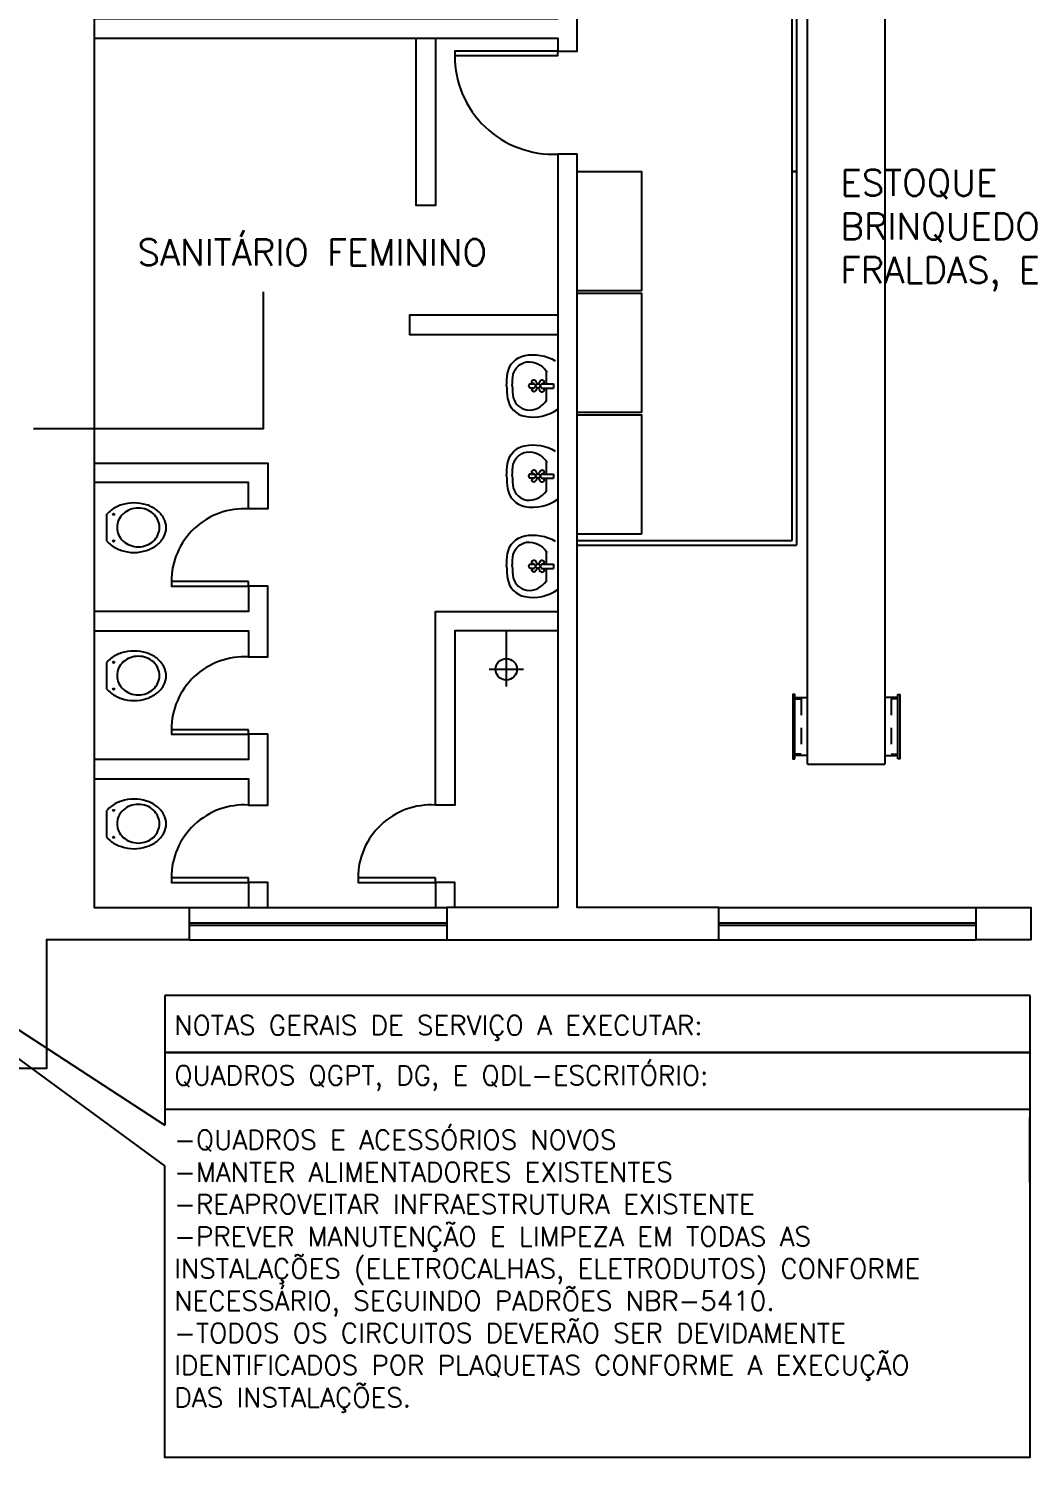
# Model space of a CAD drawing. Header units: metres. Extents: x -367 to 374, y -238 to 224.
# Drawn here: x 356.26 to 364.04, y 173.93 to 185.02 of the extents above; entities that cross this region are included whole.
import ezdxf
from ezdxf.enums import TextEntityAlignment as Align

# ---------------------------------------------------------------- set-up
doc = ezdxf.new("R2010")
doc.units = ezdxf.units.M
for name, pattern in [('CONTINOUS', [0]), ('CONTINU', [0]), ('LA_BAU_BASES GERAIS_R00$0$HIDDEN2', [0.1875, 0.125, -0.0625])]:
    doc.linetypes.add(name, pattern=pattern)
for name, color, linetype in [('ELE-ALIMENTADORES', 160, 'Continuous'), ('ELETRODUTO', 3, 'Continuous'), ('FOLHA', 2, 'Continuous'), ('LA_BAU_BASES GERAIS_R00$0$ARQ-XREF-ATT', 8, 'Continuous'), ('LA_BAU_BASES GERAIS_R00$0$BASE', 253, 'Continuous'), ('LA_BAU_BASES GERAIS_R00$0$BOCAS', 11, 'Continuous'), ('LA_BAU_BASES GERAIS_R00$0$dutos', 31, 'Continuous')]:
    doc.layers.add(name, color=color, linetype=linetype)
doc.styles.add('LA_BAU_BASES GERAIS_R00$0$R60-125-RS', font='romans.shx', dxfattribs={"height": 0.19})
doc.styles.add('LA_BAU_BASES GERAIS_R00$0$R80-100-RS', font='romans.shx', dxfattribs={"height": 0.203})
doc.styles.get("Standard").update_dxf_attribs({"font": 'romans.shx'})

# ---------------------------------------------------------------- blocks, each defined once
blk = doc.blocks.new('LA_BAU_BASES GERAIS_R00$0$LA_BAU_ALVENARIA SUPERIOR_R01')
at = {"layer": 'LA_BAU_BASES GERAIS_R00$0$BASE'}
for p, q in [((260.159, 182.266), (260.186, 182.266)), ((260.159, 182.266), (260.186, 182.266)), ((260.159, 182.236), (260.184, 182.236)), ((260.159, 182.236), (260.184, 182.236)), ((260.247, 182.266), (260.338, 182.266)), ((260.247, 182.266), (260.338, 182.266)), ((260.247, 182.234), (260.338, 182.234)), ((260.247, 182.234), (260.338, 182.234)), ((260.339, 182.234), (260.339, 182.266)), ((260.339, 182.234), (260.339, 182.266)), ((260.159, 181.566), (260.186, 181.566)), ((260.159, 181.566), (260.186, 181.566)), ((260.159, 181.536), (260.184, 181.536)), ((260.159, 181.536), (260.184, 181.536)), ((260.247, 181.566), (260.338, 181.566)), ((260.247, 181.566), (260.338, 181.566)), ((260.247, 181.534), (260.338, 181.534)), ((260.247, 181.534), (260.338, 181.534)), ((260.339, 181.534), (260.339, 181.566)), ((260.339, 181.534), (260.339, 181.566)), ((256.87, 181.046), (256.87, 181.254)), ((256.87, 181.046), (256.87, 181.254)), ((260.159, 180.866), (260.186, 180.866)), ((260.159, 180.866), (260.186, 180.866)), ((260.247, 180.866), (260.338, 180.866)), ((260.247, 180.866), (260.338, 180.866)), ((260.339, 180.834), (260.339, 180.866)), ((260.339, 180.834), (260.339, 180.866)), ((260.159, 180.836), (260.184, 180.836)), ((260.159, 180.836), (260.184, 180.836)), ((260.247, 180.834), (260.338, 180.834)), ((260.247, 180.834), (260.338, 180.834)), ((259.97, 180.35), (259.97, 179.917)), ((259.97, 180.35), (259.97, 179.917)), ((256.87, 179.896), (256.87, 180.104)), ((256.87, 179.896), (256.87, 180.104)), ((259.837, 180.05), (260.103, 180.05)), ((259.837, 180.05), (260.103, 180.05)), ((256.87, 178.746), (256.87, 178.954)), ((256.87, 178.746), (256.87, 178.954))]:
    blk.add_line(p, q, dxfattribs=at)
at = {"layer": 'LA_BAU_BASES GERAIS_R00$0$BASE', "linetype": 'Continuous'}
for p, q in [((260.52, 181.05), (262.19, 181.05)), ((260.52, 181.015), (262.225, 181.015)), ((257.509, 178.2), (259.509, 178.2)), ((261.62, 178.2), (263.62, 178.2)), ((259.509, 178.08), (257.509, 178.08)), ((263.62, 178.08), (261.62, 178.08)), ((259.509, 178.06), (257.509, 178.06)), ((263.62, 178.06), (261.62, 178.06)), ((257.509, 177.95), (259.509, 177.95)), ((261.62, 177.95), (263.62, 177.95))]:
    blk.add_line(p, q, dxfattribs=at)
for points in [[(256.77, 192.05), (256.77, 178.2), (257.509, 178.2), (257.509, 177.95), (256.4, 177.95), (256.4, 176.95), (254.85, 176.95)], [(256.77, 184.95), (260.37, 184.95), (260.37, 184.85), (260.52, 184.85), (260.52, 191.15), (260.37, 191.15), (260.37, 185.1), (256.77, 185.1)], [(259.42, 184.95), (259.42, 183.65), (259.27, 183.65), (259.27, 184.95)], [(262.19, 181.05), (262.19, 183.915), (262.225, 183.915), (262.225, 181.015)], [(260.37, 182.8), (259.22, 182.8), (259.22, 182.65), (260.37, 182.65)], [(256.77, 181.65), (258.12, 181.65), (258.12, 181.296), (257.97, 181.296), (257.97, 181.5), (256.77, 181.5)], [(256.77, 180.35), (257.97, 180.35), (257.97, 180.146), (258.12, 180.146), (258.12, 180.696), (257.97, 180.696), (257.97, 180.5), (256.77, 180.5)], [(260.37, 180.35), (259.57, 180.35), (259.57, 178.996), (259.42, 178.996), (259.42, 180.5), (260.37, 180.5)], [(256.77, 179.2), (257.97, 179.2), (257.97, 178.996), (258.12, 178.996), (258.12, 179.546), (257.97, 179.546), (257.97, 179.35), (256.77, 179.35)], [(258.12, 178.2), (258.12, 178.396), (257.97, 178.396), (257.97, 178.2)], [(259.57, 178.2), (259.57, 178.396), (259.42, 178.396), (259.42, 178.2)]]:
    blk.add_lwpolyline(points, dxfattribs=at)
for points in [[(262.19, 183.915), (262.19, 189.85), (262.225, 189.85), (262.225, 183.915)], [(259.57, 184.815), (260.37, 184.815), (260.37, 184.85), (259.57, 184.85)], [(260.37, 178.2), (259.509, 178.2), (259.509, 177.95), (261.62, 177.95), (261.62, 178.2), (260.52, 178.2), (260.52, 184.05), (260.37, 184.05)], [(257.97, 180.731), (257.37, 180.731), (257.37, 180.696), (257.97, 180.696)], [(257.97, 179.581), (257.37, 179.581), (257.37, 179.546), (257.97, 179.546)], [(257.97, 178.431), (257.37, 178.431), (257.37, 178.396), (257.97, 178.396)], [(259.42, 178.431), (258.82, 178.431), (258.82, 178.396), (259.42, 178.396)], [(263.62, 178.2), (264.044, 178.2), (264.044, 177.95), (263.62, 177.95)]]:
    blk.add_lwpolyline(points, close=True, dxfattribs=at)
at = {"layer": 'LA_BAU_BASES GERAIS_R00$0$BASE'}
for points in [[(259.973, 182.251, -0.034357), (259.981, 182.348, -0.320642), (260.115, 182.486, -0.186568), (260.35, 182.445)], [(259.973, 182.251, -0.034357), (259.981, 182.348, -0.320642), (260.115, 182.486, -0.186568), (260.35, 182.445)], [(260.017, 182.251, -0.034703), (260.025, 182.342, -0.286734), (260.128, 182.437, -0.276978), (260.282, 182.365), (260.282, 182.356)], [(259.973, 182.251, 0.034357), (259.981, 182.154, 0.320642), (260.115, 182.015, 0.205325), (260.37, 182.07)], [(260.017, 182.251, 0.034703), (260.025, 182.159, 0.286734), (260.128, 182.064, 0.276978), (260.282, 182.136), (260.282, 182.136)], [(259.973, 181.551, -0.034357), (259.981, 181.648, -0.320642), (260.115, 181.786, -0.186568), (260.35, 181.745)], [(259.973, 181.551, -0.034357), (259.981, 181.648, -0.320642), (260.115, 181.786, -0.186568), (260.35, 181.745)], [(260.017, 181.551, -0.034703), (260.025, 181.642, -0.286734), (260.128, 181.737, -0.276978), (260.282, 181.665), (260.282, 181.656)], [(259.973, 181.551, 0.034357), (259.981, 181.454, 0.320642), (260.115, 181.315, 0.205325), (260.37, 181.37)], [(260.017, 181.551, 0.034703), (260.025, 181.459, 0.286734), (260.128, 181.364, 0.276978), (260.282, 181.436), (260.282, 181.436)], [(256.87, 181.046, 0.056705), (256.903, 181.014, 0.087077), (256.982, 180.973, 0.07734), (257.08, 180.957, 0.07734), (257.178, 180.973, 0.087077), (257.257, 181.014, 0.105661), (257.312, 181.079, 0.124014), (257.33, 181.15, 0.124014), (257.312, 181.221, 0.105661), (257.257, 181.286, 0.087077), (257.178, 181.327, 0.07734), (257.08, 181.342)], [(256.87, 181.046, 0.056705), (256.903, 181.014, 0.087077), (256.982, 180.973, 0.07734), (257.08, 180.957, 0.07734), (257.178, 180.973, 0.087077), (257.257, 181.014, 0.105661), (257.312, 181.079, 0.124014), (257.33, 181.15, 0.124014), (257.312, 181.221, 0.105661), (257.257, 181.286, 0.087077), (257.178, 181.327, 0.07734), (257.08, 181.342)], [(257.08, 181.342, 0.07734), (256.982, 181.327, 0.087077), (256.903, 181.286, 0.056705), (256.87, 181.254)], [(257.08, 181.342, 0.07734), (256.982, 181.327, 0.087077), (256.903, 181.286, 0.056705), (256.87, 181.254)], [(259.973, 180.851, -0.034357), (259.981, 180.948, -0.320642), (260.115, 181.086, -0.186568), (260.35, 181.045)], [(259.973, 180.851, -0.034357), (259.981, 180.948, -0.320642), (260.115, 181.086, -0.186568), (260.35, 181.045)], [(260.017, 180.851, -0.034703), (260.025, 180.942, -0.286734), (260.128, 181.037, -0.276978), (260.282, 180.965), (260.282, 180.956)], [(259.973, 180.851, 0.034357), (259.981, 180.754, 0.320642), (260.115, 180.615, 0.205325), (260.37, 180.67)], [(260.017, 180.851, 0.034703), (260.025, 180.759, 0.286734), (260.128, 180.664, 0.276978), (260.282, 180.736), (260.282, 180.736)], [(256.87, 179.896, 0.056705), (256.903, 179.864, 0.087077), (256.982, 179.823, 0.07734), (257.08, 179.807, 0.07734), (257.178, 179.823, 0.087077), (257.257, 179.864, 0.105661), (257.312, 179.929, 0.124014), (257.33, 180, 0.124014), (257.312, 180.071, 0.105661), (257.257, 180.136, 0.087077), (257.178, 180.177, 0.07734), (257.08, 180.192)], [(256.87, 179.896, 0.056705), (256.903, 179.864, 0.087077), (256.982, 179.823, 0.07734), (257.08, 179.807, 0.07734), (257.178, 179.823, 0.087077), (257.257, 179.864, 0.105661), (257.312, 179.929, 0.124014), (257.33, 180, 0.124014), (257.312, 180.071, 0.105661), (257.257, 180.136, 0.087077), (257.178, 180.177, 0.07734), (257.08, 180.192)], [(257.08, 180.192, 0.07734), (256.982, 180.177, 0.087077), (256.903, 180.136, 0.056705), (256.87, 180.104)], [(257.08, 180.192, 0.07734), (256.982, 180.177, 0.087077), (256.903, 180.136, 0.056705), (256.87, 180.104)], [(256.87, 178.746, 0.056705), (256.903, 178.714, 0.087077), (256.982, 178.673, 0.07734), (257.08, 178.657, 0.07734), (257.178, 178.673, 0.087077), (257.257, 178.714, 0.105661), (257.312, 178.779, 0.124014), (257.33, 178.85, 0.124014), (257.312, 178.921, 0.105661), (257.257, 178.986, 0.087077), (257.178, 179.027, 0.07734), (257.08, 179.042)], [(256.87, 178.746, 0.056705), (256.903, 178.714, 0.087077), (256.982, 178.673, 0.07734), (257.08, 178.657, 0.07734), (257.178, 178.673, 0.087077), (257.257, 178.714, 0.105661), (257.312, 178.779, 0.124014), (257.33, 178.85, 0.124014), (257.312, 178.921, 0.105661), (257.257, 178.986, 0.087077), (257.178, 179.027, 0.07734), (257.08, 179.042)], [(257.08, 179.042, 0.07734), (256.982, 179.027, 0.087077), (256.903, 178.986, 0.056705), (256.87, 178.954)], [(257.08, 179.042, 0.07734), (256.982, 179.027, 0.087077), (256.903, 178.986, 0.056705), (256.87, 178.954)]]:
    blk.add_lwpolyline(points, format="xyb", dxfattribs=at)
for points in [[(260.199, 182.216, -1.821489), (260.181, 182.234, 0.241819), (260.199, 182.251, 0.241819), (260.181, 182.268, -1.821489), (260.2, 182.286, 0.241819), (260.216, 182.268, 0.241819), (260.233, 182.286, -1.821489), (260.251, 182.267, 0.241819), (260.233, 182.251, 0.241819), (260.251, 182.234, -1.821489), (260.232, 182.215, 0.241819), (260.216, 182.233, 0.241819)], [(260.199, 181.516, -1.821489), (260.181, 181.534, 0.241819), (260.199, 181.551, 0.241819), (260.181, 181.568, -1.821489), (260.2, 181.586, 0.241819), (260.216, 181.568, 0.241819), (260.233, 181.586, -1.821489), (260.251, 181.567, 0.241819), (260.233, 181.551, 0.241819), (260.251, 181.534, -1.821489), (260.232, 181.515, 0.241819), (260.216, 181.533, 0.241819)], [(257.113, 181.001, 0.090278), (257.177, 181.013, 0.094701), (257.23, 181.045, 0.101711), (257.266, 181.095, 0.107291), (257.278, 181.151, 0.107291), (257.266, 181.208, 0.101711), (257.23, 181.257, 0.094701), (257.177, 181.29, 0.090278), (257.113, 181.301, 0.090278), (257.049, 181.29, 0.094701), (256.996, 181.257, 0.101711), (256.96, 181.208, 0.107291), (256.948, 181.151, 0.107291), (256.96, 181.095, 0.101711), (256.996, 181.045, 0.094701), (257.049, 181.013, 0.090278)], [(257.113, 181.001, 0.090278), (257.177, 181.013, 0.094701), (257.23, 181.045, 0.101711), (257.266, 181.095, 0.107291), (257.278, 181.151, 0.107291), (257.266, 181.208, 0.101711), (257.23, 181.257, 0.094701), (257.177, 181.29, 0.090278), (257.113, 181.301, 0.090278), (257.049, 181.29, 0.094701), (256.996, 181.257, 0.101711), (256.96, 181.208, 0.107291), (256.948, 181.151, 0.107291), (256.96, 181.095, 0.101711), (256.996, 181.045, 0.094701), (257.049, 181.013, 0.090278)], [(260.199, 180.816, -1.821489), (260.181, 180.834, 0.241819), (260.199, 180.851, 0.241819), (260.181, 180.868, -1.821489), (260.2, 180.886, 0.241819), (260.216, 180.868, 0.241819), (260.233, 180.886, -1.821489), (260.251, 180.867, 0.241819), (260.233, 180.851, 0.241819), (260.251, 180.834, -1.821489), (260.232, 180.815, 0.241819), (260.216, 180.833, 0.241819)], [(257.113, 179.851, 0.090278), (257.177, 179.863, 0.094701), (257.23, 179.895, 0.101711), (257.266, 179.945, 0.107291), (257.278, 180.001, 0.107291), (257.266, 180.058, 0.101711), (257.23, 180.107, 0.094701), (257.177, 180.14, 0.090278), (257.113, 180.151, 0.090278), (257.049, 180.14, 0.094701), (256.996, 180.107, 0.101711), (256.96, 180.058, 0.107291), (256.948, 180.001, 0.107291), (256.96, 179.945, 0.101711), (256.996, 179.895, 0.094701), (257.049, 179.863, 0.090278)], [(257.113, 179.851, 0.090278), (257.177, 179.863, 0.094701), (257.23, 179.895, 0.101711), (257.266, 179.945, 0.107291), (257.278, 180.001, 0.107291), (257.266, 180.058, 0.101711), (257.23, 180.107, 0.094701), (257.177, 180.14, 0.090278), (257.113, 180.151, 0.090278), (257.049, 180.14, 0.094701), (256.996, 180.107, 0.101711), (256.96, 180.058, 0.107291), (256.948, 180.001, 0.107291), (256.96, 179.945, 0.101711), (256.996, 179.895, 0.094701), (257.049, 179.863, 0.090278)], [(257.113, 178.701, 0.090278), (257.177, 178.713, 0.094701), (257.23, 178.745, 0.101711), (257.266, 178.795, 0.107291), (257.278, 178.851, 0.107291), (257.266, 178.908, 0.101711), (257.23, 178.957, 0.094701), (257.177, 178.99, 0.090278), (257.113, 179.001, 0.090278), (257.049, 178.99, 0.094701), (256.996, 178.957, 0.101711), (256.96, 178.908, 0.107291), (256.948, 178.851, 0.107291), (256.96, 178.795, 0.101711), (256.996, 178.745, 0.094701), (257.049, 178.713, 0.090278)], [(257.113, 178.701, 0.090278), (257.177, 178.713, 0.094701), (257.23, 178.745, 0.101711), (257.266, 178.795, 0.107291), (257.278, 178.851, 0.107291), (257.266, 178.908, 0.101711), (257.23, 178.957, 0.094701), (257.177, 178.99, 0.090278), (257.113, 179.001, 0.090278), (257.049, 178.99, 0.094701), (256.996, 178.957, 0.101711), (256.96, 178.908, 0.107291), (256.948, 178.851, 0.107291), (256.96, 178.795, 0.101711), (256.996, 178.745, 0.094701), (257.049, 178.713, 0.090278)]]:
    blk.add_lwpolyline(points, format="xyb", close=True, dxfattribs=at)
for points in [[(260.282, 182.266), (260.282, 182.365)], [(260.282, 182.136), (260.282, 182.234)], [(260.282, 182.166), (260.282, 182.234)], [(260.282, 181.566), (260.282, 181.665)], [(260.282, 181.436), (260.282, 181.534)], [(260.282, 181.466), (260.282, 181.534)], [(260.282, 180.866), (260.282, 180.965)], [(260.282, 180.736), (260.282, 180.834)], [(260.282, 180.766), (260.282, 180.834)]]:
    blk.add_lwpolyline(points, dxfattribs=at)
for centre, radius in [((260.216, 182.251), 0.0167), ((260.216, 182.251), 0.0167), ((260.216, 181.551), 0.0167), ((260.216, 181.551), 0.0167), ((256.922, 181.254), 0.00561), ((256.922, 181.254), 0.00561), ((256.922, 181.046), 0.00561), ((256.922, 181.046), 0.00561), ((260.216, 180.851), 0.0167), ((260.216, 180.851), 0.0167), ((256.922, 180.104), 0.00561), ((256.922, 180.104), 0.00561), ((259.97, 180.05), 0.0832), ((259.97, 180.05), 0.0832), ((256.922, 179.896), 0.00561), ((256.922, 179.896), 0.00561), ((256.922, 178.954), 0.00561), ((256.922, 178.954), 0.00561), ((256.922, 178.746), 0.00561), ((256.922, 178.746), 0.00561)]:
    blk.add_circle(centre, radius, dxfattribs=at)
at = {"layer": 'LA_BAU_BASES GERAIS_R00$0$BASE', "linetype": 'Continuous'}
for centre, radius, start, end in [((260.336, 184.815), 0.766, 180, 272.5623), ((257.936, 180.731), 0.566, 86.5584, 180), ((257.936, 179.581), 0.566, 86.5584, 180), ((257.936, 178.431), 0.566, 86.5584, 180), ((259.386, 178.431), 0.566, 86.5584, 180)]:
    blk.add_arc(centre, radius, start, end, dxfattribs=at)
at = {"layer": 'LA_BAU_BASES GERAIS_R00$0$BASE'}
for centre in [(260.159, 182.251), (260.159, 181.551), (260.159, 180.851)]:
    blk.add_arc(centre, 0.015, 90, 270, dxfattribs=at)
blk = doc.blocks.new('LA_BAU_BASES GERAIS_R00$0$LA_BAU_LAYOUT SUPERIOR_R01')
at = {"layer": 'LA_BAU_BASES GERAIS_R00$0$BASE'}
for points in [[(261.02, 182.99), (260.52, 182.99), (260.52, 183.915), (261.02, 183.915)], [(261.02, 182.045), (260.52, 182.045), (260.52, 182.97), (261.02, 182.97)], [(261.02, 181.1), (260.52, 181.1), (260.52, 182.025), (261.02, 182.025)]]:
    blk.add_lwpolyline(points, close=True, dxfattribs=at)
blk = doc.blocks.new('LA_BAU_BASES GERAIS_R00$0$A$C2E3D5B4E')
at = {"layer": 'LA_BAU_BASES GERAIS_R00$0$BOCAS', "color": 251}
for points in [[(-4.54, 1.405), (-4.54, 1.905), (-4.555, 1.905), (-4.555, 1.405)], [(-4.54, 1.405), (-4.54, 1.905), (-4.555, 1.905), (-4.555, 1.405)], [(-4.54, 1.405), (-4.54, 1.905), (-4.555, 1.905), (-4.555, 1.405)], [(-4.54, 1.405), (-4.54, 1.905), (-4.555, 1.905), (-4.555, 1.405)], [(-4.54, 1.405), (-4.54, 1.905), (-4.555, 1.905), (-4.555, 1.405)], [(-4.54, 1.405), (-4.54, 1.905), (-4.555, 1.905), (-4.555, 1.405)], [(-4.54, 1.405), (-4.54, 1.905), (-4.555, 1.905), (-4.555, 1.405)], [(-4.54, 1.405), (-4.54, 1.905), (-4.555, 1.905), (-4.555, 1.405)], [(-3.74, 1.405), (-3.74, 1.905), (-3.725, 1.905), (-3.725, 1.405)], [(-3.74, 1.405), (-3.74, 1.905), (-3.725, 1.905), (-3.725, 1.405)], [(-3.74, 1.405), (-3.74, 1.905), (-3.725, 1.905), (-3.725, 1.405)], [(-3.74, 1.405), (-3.74, 1.905), (-3.725, 1.905), (-3.725, 1.405)], [(-3.74, 1.405), (-3.74, 1.905), (-3.725, 1.905), (-3.725, 1.405)], [(-3.74, 1.405), (-3.74, 1.905), (-3.725, 1.905), (-3.725, 1.405)], [(-3.74, 1.405), (-3.74, 1.905), (-3.725, 1.905), (-3.725, 1.405)], [(-3.74, 1.405), (-3.74, 1.905), (-3.725, 1.905), (-3.725, 1.405)]]:
    blk.add_lwpolyline(points, close=True, dxfattribs=at)
at = {"layer": 'LA_BAU_BASES GERAIS_R00$0$BOCAS', "color": 251, "linetype": 'LA_BAU_BASES GERAIS_R00$0$HIDDEN2'}
for points in [[(-4.54, 1.87), (-4.49, 1.87), (-4.49, 1.44), (-4.54, 1.44)], [(-4.54, 1.87), (-4.49, 1.87), (-4.49, 1.44), (-4.54, 1.44)], [(-4.54, 1.87), (-4.49, 1.87), (-4.49, 1.44), (-4.54, 1.44)], [(-4.54, 1.87), (-4.49, 1.87), (-4.49, 1.44), (-4.54, 1.44)], [(-4.54, 1.87), (-4.49, 1.87), (-4.49, 1.44), (-4.54, 1.44)], [(-4.54, 1.87), (-4.49, 1.87), (-4.49, 1.44), (-4.54, 1.44)], [(-4.54, 1.87), (-4.49, 1.87), (-4.49, 1.44), (-4.54, 1.44)], [(-4.54, 1.87), (-4.49, 1.87), (-4.49, 1.44), (-4.54, 1.44)], [(-3.74, 1.87), (-3.79, 1.87), (-3.79, 1.44), (-3.74, 1.44)], [(-3.74, 1.87), (-3.79, 1.87), (-3.79, 1.44), (-3.74, 1.44)], [(-3.74, 1.87), (-3.79, 1.87), (-3.79, 1.44), (-3.74, 1.44)], [(-3.74, 1.87), (-3.79, 1.87), (-3.79, 1.44), (-3.74, 1.44)], [(-3.74, 1.87), (-3.79, 1.87), (-3.79, 1.44), (-3.74, 1.44)], [(-3.74, 1.87), (-3.79, 1.87), (-3.79, 1.44), (-3.74, 1.44)], [(-3.74, 1.87), (-3.79, 1.87), (-3.79, 1.44), (-3.74, 1.44)], [(-3.74, 1.87), (-3.79, 1.87), (-3.79, 1.44), (-3.74, 1.44)]]:
    blk.add_lwpolyline(points, dxfattribs=at)
at = {"layer": 'LA_BAU_BASES GERAIS_R00$0$dutos', "color": 251}
for p, q in [((-4.44, 1.364), (-4.44, 13.36)), ((-3.84, 13.36), (-3.84, 1.364)), ((-3.84, 13.36), (-3.84, 1.364)), ((-3.84, 13.36), (-3.84, 1.364)), ((-3.84, 13.36), (-3.84, 1.364)), ((-3.84, 13.36), (-3.84, 1.364)), ((-3.84, 13.36), (-3.84, 1.364)), ((-3.84, 13.36), (-3.84, 1.364)), ((-3.84, 13.36), (-3.84, 1.364)), ((-3.84, 13.36), (-3.84, 1.364)), ((-3.84, 13.36), (-3.84, 1.364)), ((-3.84, 13.36), (-3.84, 1.364)), ((-3.84, 13.36), (-3.84, 1.364)), ((-3.84, 13.36), (-3.84, 1.364)), ((-3.84, 13.36), (-3.84, 1.364)), ((-3.84, 13.36), (-3.84, 1.364)), ((-3.84, 13.36), (-3.84, 1.364)), ((-4.54, 1.43), (-4.54, 1.88)), ((-4.54, 1.88), (-4.44, 1.88)), ((-4.54, 1.43), (-4.54, 1.88)), ((-4.54, 1.88), (-4.44, 1.88)), ((-4.54, 1.43), (-4.54, 1.88)), ((-4.54, 1.88), (-4.44, 1.88)), ((-4.54, 1.43), (-4.54, 1.88)), ((-4.54, 1.88), (-4.44, 1.88)), ((-4.54, 1.43), (-4.54, 1.88)), ((-4.54, 1.88), (-4.44, 1.88)), ((-4.54, 1.43), (-4.54, 1.88)), ((-4.54, 1.88), (-4.44, 1.88)), ((-4.54, 1.43), (-4.54, 1.88)), ((-4.54, 1.88), (-4.44, 1.88)), ((-4.54, 1.43), (-4.54, 1.88)), ((-4.54, 1.88), (-4.44, 1.88)), ((-3.74, 1.88), (-3.84, 1.88)), ((-3.74, 1.88), (-3.84, 1.88)), ((-3.74, 1.88), (-3.84, 1.88)), ((-3.74, 1.88), (-3.84, 1.88)), ((-3.74, 1.88), (-3.84, 1.88)), ((-3.74, 1.88), (-3.84, 1.88)), ((-3.74, 1.88), (-3.84, 1.88)), ((-3.74, 1.88), (-3.84, 1.88)), ((-3.74, 1.43), (-3.74, 1.88)), ((-3.74, 1.43), (-3.74, 1.88)), ((-3.74, 1.43), (-3.74, 1.88)), ((-3.74, 1.43), (-3.74, 1.88)), ((-3.74, 1.43), (-3.74, 1.88)), ((-3.74, 1.43), (-3.74, 1.88)), ((-3.74, 1.43), (-3.74, 1.88)), ((-3.74, 1.43), (-3.74, 1.88)), ((-4.44, 1.43), (-4.54, 1.43)), ((-4.44, 1.43), (-4.54, 1.43)), ((-4.44, 1.43), (-4.54, 1.43)), ((-4.44, 1.43), (-4.54, 1.43)), ((-4.44, 1.43), (-4.54, 1.43)), ((-4.44, 1.43), (-4.54, 1.43)), ((-4.44, 1.43), (-4.54, 1.43)), ((-4.44, 1.43), (-4.54, 1.43)), ((-4.44, 1.364), (-3.84, 1.364)), ((-4.44, 1.364), (-3.84, 1.364)), ((-4.44, 1.364), (-3.84, 1.364)), ((-4.44, 1.364), (-3.84, 1.364)), ((-4.44, 1.364), (-3.84, 1.364)), ((-4.44, 1.364), (-3.84, 1.364)), ((-4.44, 1.364), (-3.84, 1.364)), ((-4.44, 1.364), (-3.84, 1.364)), ((-3.84, 1.43), (-3.74, 1.43)), ((-3.84, 1.43), (-3.74, 1.43)), ((-3.84, 1.43), (-3.74, 1.43)), ((-3.84, 1.43), (-3.74, 1.43)), ((-3.84, 1.43), (-3.74, 1.43)), ((-3.84, 1.43), (-3.74, 1.43)), ((-3.84, 1.43), (-3.74, 1.43)), ((-3.84, 1.43), (-3.74, 1.43))]:
    blk.add_line(p, q, dxfattribs=at)
blk = doc.blocks.new('LA_BAU_BASES GERAIS_R00')
at = {"layer": 'LA_BAU_BASES GERAIS_R00$0$ARQ-XREF-ATT'}
blk.add_blockref('LA_BAU_BASES GERAIS_R00$0$A$C2E3D5B4E', (366.75, 177.95), dxfattribs=at)
at = {"layer": 'LA_BAU_BASES GERAIS_R00$0$BASE'}
for name in ['LA_BAU_BASES GERAIS_R00$0$LA_BAU_ALVENARIA SUPERIOR_R01', 'LA_BAU_BASES GERAIS_R00$0$LA_BAU_LAYOUT SUPERIOR_R01', 'LA_BAU_BASES GERAIS_R00$0$LA_BAU_LAYOUT SUPERIOR_R01']:
    blk.add_blockref(name, (100, 0), dxfattribs=at)
at = {"layer": 'LA_BAU_BASES GERAIS_R00$0$BASE', "char_height": 0.203, "attachment_point": 1, "style": 'LA_BAU_BASES GERAIS_R00$0$R80-100-RS'}
for s, insert, width in [('ESTOQUE \\PBRINQUEDOS, FRALDAS, ETC', (362.565, 183.929), 2.19817), ('SANITÁRIO FEMININO', (357.107, 183.389), 3.72352)]:
    blk.add_mtext(s, dxfattribs=dict(at, insert=insert, width=width))
at = {"layer": 'LA_BAU_BASES GERAIS_R00$0$BASE', "style": 'LA_BAU_BASES GERAIS_R00$0$R60-125-RS'}
for p in [(242.782, 218.919), (358.637, 192.964)]:
    blk.add_attdef('S', text='', height=0.19, rotation=90, dxfattribs=at).set_placement(p, align=Align.MIDDLE_CENTER)
at = {"layer": 'LA_BAU_BASES GERAIS_R00$0$BASE', "style": 'LA_BAU_BASES GERAIS_R00$0$R80-100-RS'}
blk.add_attdef('ACESSO', text='', height=0.203, dxfattribs=at).set_placement((365.922, 191.987), align=Align.TOP_CENTER)
at = {"layer": 'LA_BAU_BASES GERAIS_R00$0$BASE', "style": 'LA_BAU_BASES GERAIS_R00$0$R60-125-RS'}
blk.add_attdef('S', text='', height=0.19, dxfattribs=at).set_placement((266.114, 180.913), align=Align.MIDDLE_CENTER)

msp = doc.modelspace()

# ---------------------------------------------------------------- linework, layer by layer
at = {"layer": 'ELETRODUTO', "color": 7, "linetype": 'CONTINOUS', "ltscale": 0.5}
for p, q in [((357.318, 176.196), (353.312, 179.126)), ((353.312, 179.126), (357.318, 176.51))]:
    msp.add_line(p, q, dxfattribs=at)
for points in [[(356.3, 181.919), (358.085, 181.919), (358.085, 182.98)], [(364.036, 176.067), (364.037, 177.074), (357.317, 177.074)], [(358.568, 177.074), (364.036, 177.074), (364.036, 173.931), (359.549, 173.931)], [(359.549, 173.931), (357.318, 173.931), (357.318, 176.196)]]:
    msp.add_lwpolyline(points, dxfattribs=at)
at = {"layer": 'FOLHA', "color": 7, "linetype": 'CONTINU', "ltscale": 2}
for p, q in [((364.037, 177.517), (357.318, 177.517)), ((357.318, 177.517), (357.318, 176.51)), ((364.037, 177.074), (364.037, 177.517)), ((357.318, 177.074), (364.037, 177.074)), ((364.036, 176.631), (357.318, 176.631))]:
    msp.add_line(p, q, dxfattribs=at)

# ---------------------------------------------------------------- block references
at = {"layer": 'ELE-ALIMENTADORES', "color": 2}
msp.add_blockref('LA_BAU_BASES GERAIS_R00', (0, 0), dxfattribs=at)

# ---------------------------------------------------------------- texts
at = {"layer": 'FOLHA', "color": 7, "linetype": 'CONTINU', "ltscale": 2, "insert": (357.393, 177.361), "char_height": 0.15, "width": 8.36825, "attachment_point": 1}
msp.add_mtext('NOTAS GERAIS DE SERVIÇO A EXECUTAR:', dxfattribs=at)
at = {"layer": 'FOLHA', "color": 1, "linetype": 'CONTINU', "ltscale": 2, "insert": (357.393, 176.972), "char_height": 0.15, "width": 6.65814, "attachment_point": 1}
msp.add_mtext('QUADROS QGPT, DG, E QDL-ESCRITÓRIO:\\P\\P-QUADROS E ACESSÓRIOS NOVOS\\P-MANTER ALIMENTADORES EXISTENTES\\P-REAPROVEITAR INFRAESTRUTURA EXISTENTE \\P-PREVER MANUTENÇÃO E LIMPEZA EM TODAS AS INSTALAÇÕES (ELETROCALHAS, ELETRODUTOS) CONFORME NECESSÁRIO, SEGUINDO PADRÕES NBR-5410.\\P-TODOS OS CIRCUITOS DEVERÃO SER DEVIDAMENTE IDENTIFICADOS POR PLAQUETAS CONFORME A EXECUÇÃO DAS INSTALAÇÕES.', dxfattribs=at)

doc.saveas('drawing.dxf')
